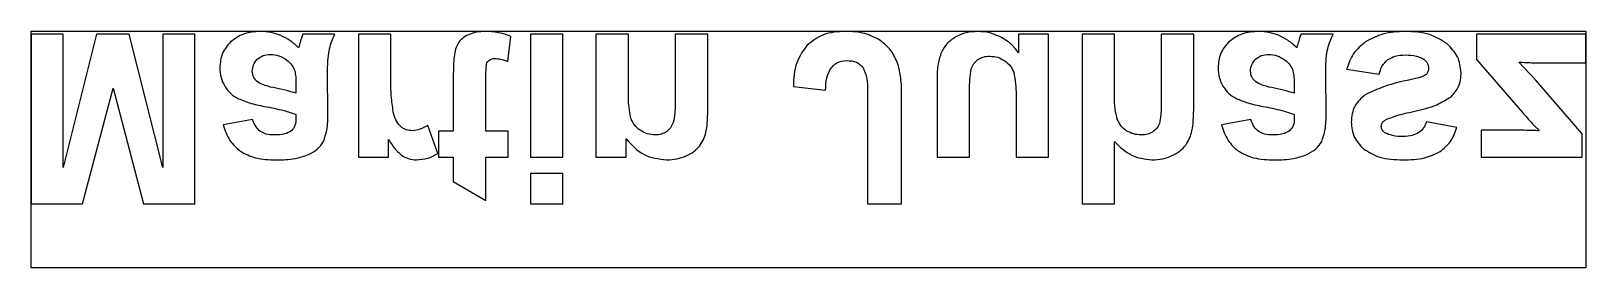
# Model space of a CAD drawing. Header units: millimetres. Extents: x 0 to 132, y -20 to 0.
import ezdxf

# ---------------------------------------------------------------- set-up
doc = ezdxf.new("R2010")
doc.units = ezdxf.units.MM
doc.layers.get('0').update_dxf_attribs({"linetype": 'CONTINUOUS'})

msp = doc.modelspace()

# ---------------------------------------------------------------- linework, layer by layer
for p, q in [((0.01, -0.26), (0.01, -14.58)), ((2.7, -0.26), (0.01, -0.26)), ((5.53, -0.26), (2.7, -11.53)), ((2.7, -11.53), (2.7, -0.26)), ((8.31, -0.26), (5.53, -0.26)), ((11.15, -11.53), (8.31, -0.26)), ((13.84, -0.26), (11.15, -0.26)), ((11.15, -0.26), (11.15, -11.53)), ((13.84, -14.58), (13.84, -0.26)), ((25.7, -0.26), (22.99, -0.26)), ((30.44, -0.26), (27.7, -0.26)), ((27.7, -0.26), (27.7, -10.64)), ((30.44, -3.47), (30.44, -0.26)), ((40.34, -2.57), (40.58, -0.44)), ((42.26, -0.26), (42.26, -10.64)), ((45, -0.26), (42.26, -0.26)), ((45, -10.64), (45, -0.26)), ((50.54, -0.26), (47.79, -0.26)), ((47.79, -0.26), (47.79, -10.64)), ((50.54, -4.96), (50.54, -0.26)), ((57.25, -0.26), (54.5, -0.26)), ((54.5, -0.26), (54.5, -5.56)), ((57.25, -6.71), (57.25, -0.26)), ((83.54, -0.26), (83.54, -1.82)), ((86.08, -0.26), (83.54, -0.26)), ((86.08, -10.64), (86.08, -0.26)), ((91.66, -0.26), (88.92, -0.26)), ((88.92, -0.26), (88.92, -14.58)), ((91.66, -5.46), (91.66, -0.26)), ((98.36, -0.26), (95.62, -0.26)), ((95.62, -0.26), (95.62, -5.74)), ((98.36, -6.35), (98.36, -0.26)), ((110.16, -0.26), (107.44, -0.26)), ((122.29, -0.26), (122.29, -2.4)), ((131.54, -0.26), (122.29, -0.26)), ((131.54, -2.68), (131.54, -0.26)), ((122.29, -2.4), (126.17, -6.87)), ((127.28, -4.12), (125.88, -2.61)), ((25.11, -6.88), (25.08, -3.67)), ((35.72, -3.93), (35.72, -8.45)), ((109.56, -6.88), (109.53, -3.67)), ((111.3, -3.22), (114.05, -3.64)), ((127.3, -2.68), (131.54, -2.68)), ((4.34, -14.58), (6.93, -4.81)), ((6.93, -4.81), (9.5, -14.58)), ((22.41, -4.7), (22.41, -5.24)), ((38.48, -8.45), (38.48, -4.27)), ((64.49, -4.69), (67.22, -5)), ((76.65, -4.07), (76.65, -10.64)), ((106.87, -4.7), (106.87, -5.24)), ((131.24, -8.69), (127.28, -4.12)), ((70.77, -5.33), (70.77, -14.58)), ((73.65, -14.58), (73.65, -5.52)), ((79.39, -10.64), (79.39, -5.87)), ((83.34, -6.26), (83.34, -10.64)), ((18.74, -7.47), (16.25, -7.92)), ((22.41, -7.03), (22.41, -7.31)), ((103.19, -7.47), (100.7, -7.92)), ((106.87, -7.03), (106.87, -7.31)), ((120.63, -8.13), (118.05, -7.65)), ((30.24, -10.64), (30.24, -9.16)), ((34.41, -10.35), (33.56, -7.96)), ((35.72, -8.45), (34.46, -8.45)), ((34.46, -8.45), (34.46, -10.64)), ((40.35, -8.45), (38.48, -8.45)), ((40.35, -10.64), (40.35, -8.45)), ((50.34, -10.64), (50.34, -9.11)), ((126.33, -8.38), (122.67, -8.36)), ((122.67, -8.36), (122.67, -10.64)), ((131.24, -10.64), (131.24, -8.69)), ((91.66, -14.58), (91.66, -9.32)), ((27.7, -10.64), (30.24, -10.64)), ((34.46, -10.64), (35.72, -10.64)), ((35.72, -10.64), (35.72, -12.7)), ((38.48, -14.3), (38.48, -10.64)), ((38.48, -10.64), (40.35, -10.64)), ((42.26, -10.64), (45, -10.64)), ((47.79, -10.64), (50.34, -10.64)), ((76.65, -10.64), (79.39, -10.64)), ((83.34, -10.64), (86.08, -10.64)), ((122.67, -10.64), (131.24, -10.64)), ((35.72, -12.7), (38.48, -14.3)), ((42.26, -12.04), (42.26, -14.58)), ((45, -12.04), (42.26, -12.04)), ((45, -14.58), (45, -12.04)), ((0.01, -14.58), (4.34, -14.58)), ((9.5, -14.58), (13.84, -14.58)), ((42.26, -14.58), (45, -14.58)), ((70.77, -14.58), (73.65, -14.58)), ((88.92, -14.58), (91.66, -14.58))]:
    msp.add_line(p, q)
msp.add_lwpolyline([(0, 0), (131.53, 0), (131.53, -20), (0, -20)], close=True)
for points, knots in [([(16.88, -0.9), (16.62, -1.21), (16.07, -1.84), (16, -2.67), (15.97, -3.1)], [0, 0, 0, 0, 0.1200847, 0.2435738, 0.2435738, 0.2435738, 0.2435738]), ([(19.41, -0.03), (18.92, -0.06), (17.99, -0.1), (17.24, -0.65), (16.88, -0.9)], [0, 0, 0, 0, 0.1449484, 0.2724847, 0.2724847, 0.2724847, 0.2724847]), ([(21.12, -0.37), (20.85, -0.27), (20.3, -0.07), (19.71, -0.04), (19.41, -0.03)], [0, 0, 0, 0, 0.0866428, 0.1751908, 0.1751908, 0.1751908, 0.1751908]), ([(22.63, -1.4), (22.39, -1.19), (21.94, -0.77), (21.39, -0.5), (21.12, -0.37)], [0, 0, 0, 0, 0.0941855, 0.1828018, 0.1828018, 0.1828018, 0.1828018]), ([(22.72, -1.07), (22.71, -1.14), (22.68, -1.25), (22.64, -1.36), (22.63, -1.4)], [0, 0, 0, 0, 0.02109381, 0.0336783, 0.0336783, 0.0336783, 0.0336783]), ([(22.99, -0.26), (22.95, -0.38), (22.85, -0.64), (22.77, -0.92), (22.72, -1.07)], [0, 0, 0, 0, 0.03598239, 0.08525405, 0.08525405, 0.08525405, 0.08525405]), ([(25.21, -1.65), (25.26, -1.43), (25.39, -0.95), (25.59, -0.5), (25.7, -0.26)], [0, 0, 0, 0, 0.0696195, 0.147615, 0.147615, 0.147615, 0.147615]), ([(36.19, -0.92), (36.11, -1.07), (35.92, -1.41), (35.85, -1.79), (35.81, -1.99)], [0, 0, 0, 0, 0.0522991, 0.1146506, 0.1146506, 0.1146506, 0.1146506]), ([(37.07, -0.27), (36.89, -0.36), (36.55, -0.52), (36.31, -0.79), (36.19, -0.92)], [0, 0, 0, 0, 0.0592352, 0.1099906, 0.1099906, 0.1099906, 0.1099906]), ([(38.41, -0.03), (38.17, -0.04), (37.71, -0.05), (37.28, -0.2), (37.07, -0.27)], [0, 0, 0, 0, 0.0708201, 0.1366503, 0.1366503, 0.1366503, 0.1366503]), ([(40.58, -0.44), (40.24, -0.32), (39.54, -0.07), (38.79, -0.04), (38.41, -0.03)], [0, 0, 0, 0, 0.1065863, 0.2217897, 0.2217897, 0.2217897, 0.2217897]), ([(65.64, -1.2), (65.31, -1.67), (64.58, -2.71), (64.52, -3.99), (64.49, -4.69)], [0, 0, 0, 0, 0.1700427, 0.3740614, 0.3740614, 0.3740614, 0.3740614]), ([(68.91, -0.02), (68.26, -0.05), (67.04, -0.12), (66.09, -0.86), (65.64, -1.2)], [0, 0, 0, 0, 0.1898129, 0.3543848, 0.3543848, 0.3543848, 0.3543848]), ([(71.82, -0.77), (71.4, -0.55), (70.49, -0.08), (69.46, -0.04), (68.91, -0.02)], [0, 0, 0, 0, 0.139809, 0.3039749, 0.3039749, 0.3039749, 0.3039749]), ([(73.34, -2.78), (73.17, -2.39), (72.83, -1.59), (72.16, -1.05), (71.82, -0.77)], [0, 0, 0, 0, 0.12733, 0.2558158, 0.2558158, 0.2558158, 0.2558158]), ([(78.22, -0.49), (77.97, -0.66), (77.46, -0.99), (77.17, -1.52), (77.02, -1.78)], [0, 0, 0, 0, 0.0903403, 0.1786386, 0.1786386, 0.1786386, 0.1786386]), ([(80.1, -0.03), (79.76, -0.05), (79.11, -0.08), (78.51, -0.35), (78.22, -0.49)], [0, 0, 0, 0, 0.0997831, 0.1946294, 0.1946294, 0.1946294, 0.1946294]), ([(82.04, -0.51), (81.73, -0.37), (81.11, -0.09), (80.44, -0.05), (80.1, -0.03)], [0, 0, 0, 0, 0.1010689, 0.2016365, 0.2016365, 0.2016365, 0.2016365]), ([(83.54, -1.82), (83.33, -1.55), (82.92, -1.02), (82.33, -0.68), (82.04, -0.51)], [0, 0, 0, 0, 0.0991034, 0.2002003, 0.2002003, 0.2002003, 0.2002003]), ([(101.34, -0.9), (101.07, -1.21), (100.53, -1.84), (100.46, -2.67), (100.42, -3.1)], [0, 0, 0, 0, 0.1200847, 0.2435738, 0.2435738, 0.2435738, 0.2435738]), ([(103.87, -0.03), (103.37, -0.06), (102.44, -0.1), (101.69, -0.65), (101.34, -0.9)], [0, 0, 0, 0, 0.1449484, 0.2724847, 0.2724847, 0.2724847, 0.2724847]), ([(105.58, -0.37), (105.3, -0.27), (104.75, -0.07), (104.16, -0.04), (103.87, -0.03)], [0, 0, 0, 0, 0.0866428, 0.1751908, 0.1751908, 0.1751908, 0.1751908]), ([(107.08, -1.4), (106.85, -1.19), (106.39, -0.77), (105.84, -0.5), (105.58, -0.37)], [0, 0, 0, 0, 0.0941855, 0.1828018, 0.1828018, 0.1828018, 0.1828018]), ([(107.18, -1.07), (107.16, -1.14), (107.13, -1.25), (107.09, -1.36), (107.08, -1.4)], [0, 0, 0, 0, 0.02109381, 0.0336783, 0.0336783, 0.0336783, 0.0336783]), ([(107.44, -0.26), (107.4, -0.38), (107.3, -0.64), (107.22, -0.92), (107.18, -1.07)], [0, 0, 0, 0, 0.03598239, 0.08525405, 0.08525405, 0.08525405, 0.08525405]), ([(109.66, -1.65), (109.72, -1.43), (109.84, -0.95), (110.05, -0.5), (110.16, -0.26)], [0, 0, 0, 0, 0.0696195, 0.147615, 0.147615, 0.147615, 0.147615]), ([(112.91, -0.89), (112.54, -1.2), (111.78, -1.83), (111.46, -2.76), (111.3, -3.22)], [0, 0, 0, 0, 0.1436315, 0.2884235, 0.2884235, 0.2884235, 0.2884235]), ([(116.27, -0.03), (115.62, -0.05), (114.44, -0.09), (113.39, -0.64), (112.91, -0.89)], [0, 0, 0, 0, 0.1911526, 0.3507429, 0.3507429, 0.3507429, 0.3507429]), ([(119.8, -1.06), (119.32, -0.76), (118.24, -0.09), (116.97, -0.05), (116.27, -0.03)], [0, 0, 0, 0, 0.1665265, 0.3729583, 0.3729583, 0.3729583, 0.3729583]), ([(120.99, -3.51), (120.93, -3.04), (120.82, -2.09), (120.14, -1.41), (119.8, -1.06)], [0, 0, 0, 0, 0.1358732, 0.27958, 0.27958, 0.27958, 0.27958]), ([(18.71, -3.38), (18.73, -3.19), (18.77, -2.82), (19.02, -2.53), (19.14, -2.38)], [0, 0, 0, 0, 0.0547746, 0.1108569, 0.1108569, 0.1108569, 0.1108569]), ([(19.14, -2.38), (19.3, -2.26), (19.62, -2.01), (20.03, -1.98), (20.23, -1.96)], [0, 0, 0, 0, 0.0581039, 0.1195542, 0.1195542, 0.1195542, 0.1195542]), ([(20.23, -1.96), (20.48, -1.99), (20.99, -2.03), (21.43, -2.31), (21.65, -2.45)], [0, 0, 0, 0, 0.0735301, 0.1517272, 0.1517272, 0.1517272, 0.1517272]), ([(21.65, -2.45), (21.8, -2.58), (22.1, -2.83), (22.24, -3.19), (22.3, -3.36)], [0, 0, 0, 0, 0.0583501, 0.1134902, 0.1134902, 0.1134902, 0.1134902]), ([(25.08, -3.67), (25.08, -3.28), (25.08, -2.6), (25.17, -1.93), (25.21, -1.65)], [0, 0, 0, 0, 0.1189388, 0.2027335, 0.2027335, 0.2027335, 0.2027335]), ([(35.81, -1.99), (35.79, -2.23), (35.72, -2.88), (35.72, -3.52), (35.72, -3.93)], [0, 0, 0, 0, 0.0725656, 0.1936793, 0.1936793, 0.1936793, 0.1936793]), ([(38.53, -2.78), (38.55, -2.72), (38.6, -2.58), (38.71, -2.49), (38.77, -2.44)], [0, 0, 0, 0, 0.02085653, 0.04260835, 0.04260835, 0.04260835, 0.04260835]), ([(38.77, -2.44), (38.84, -2.4), (38.98, -2.32), (39.15, -2.31), (39.24, -2.31)], [0, 0, 0, 0, 0.0238059, 0.04942555, 0.04942555, 0.04942555, 0.04942555]), ([(39.24, -2.31), (39.4, -2.32), (39.77, -2.36), (40.13, -2.49), (40.34, -2.57)], [0, 0, 0, 0, 0.0470945, 0.1138132, 0.1138132, 0.1138132, 0.1138132]), ([(67.58, -3.26), (67.76, -3.04), (68.12, -2.58), (68.71, -2.52), (69, -2.49)], [0, 0, 0, 0, 0.0826959, 0.1683907, 0.1683907, 0.1683907, 0.1683907]), ([(69, -2.49), (69.29, -2.5), (69.82, -2.52), (70.2, -2.88), (70.37, -3.04)], [0, 0, 0, 0, 0.0836444, 0.1516138, 0.1516138, 0.1516138, 0.1516138]), ([(77.02, -1.78), (76.91, -2.1), (76.67, -2.85), (76.66, -3.63), (76.65, -4.07)], [0, 0, 0, 0, 0.1027194, 0.2336637, 0.2336637, 0.2336637, 0.2336637]), ([(79.54, -3.18), (79.6, -3.03), (79.73, -2.72), (79.97, -2.51), (80.1, -2.4)], [0, 0, 0, 0, 0.04902366, 0.09718871, 0.09718871, 0.09718871, 0.09718871]), ([(80.1, -2.4), (80.25, -2.32), (80.56, -2.14), (80.92, -2.13), (81.11, -2.12)], [0, 0, 0, 0, 0.0501321, 0.1067291, 0.1067291, 0.1067291, 0.1067291]), ([(81.11, -2.12), (81.34, -2.13), (81.79, -2.16), (82.18, -2.39), (82.37, -2.5)], [0, 0, 0, 0, 0.0673271, 0.1331717, 0.1331717, 0.1331717, 0.1331717]), ([(82.37, -2.5), (82.54, -2.63), (82.87, -2.89), (83.05, -3.27), (83.13, -3.46)], [0, 0, 0, 0, 0.0639201, 0.1238197, 0.1238197, 0.1238197, 0.1238197]), ([(103.16, -3.38), (103.18, -3.19), (103.22, -2.82), (103.47, -2.53), (103.59, -2.38)], [0, 0, 0, 0, 0.0547746, 0.1108569, 0.1108569, 0.1108569, 0.1108569]), ([(103.59, -2.38), (103.75, -2.26), (104.07, -2.01), (104.48, -1.98), (104.69, -1.96)], [0, 0, 0, 0, 0.0581039, 0.1195542, 0.1195542, 0.1195542, 0.1195542]), ([(104.69, -1.96), (104.94, -1.99), (105.45, -2.03), (105.88, -2.31), (106.1, -2.45)], [0, 0, 0, 0, 0.0735301, 0.1517272, 0.1517272, 0.1517272, 0.1517272]), ([(106.1, -2.45), (106.25, -2.58), (106.55, -2.83), (106.69, -3.19), (106.76, -3.36)], [0, 0, 0, 0, 0.0583501, 0.1134902, 0.1134902, 0.1134902, 0.1134902]), ([(109.53, -3.67), (109.53, -3.28), (109.53, -2.6), (109.62, -1.93), (109.66, -1.65)], [0, 0, 0, 0, 0.1189388, 0.2027335, 0.2027335, 0.2027335, 0.2027335]), ([(114.05, -3.64), (114.12, -3.4), (114.25, -2.93), (114.6, -2.58), (114.77, -2.42)], [0, 0, 0, 0, 0.0754082, 0.1435974, 0.1435974, 0.1435974, 0.1435974]), ([(114.77, -2.42), (114.98, -2.3), (115.44, -2.04), (115.98, -2.02), (116.27, -2.01)], [0, 0, 0, 0, 0.0714177, 0.1579648, 0.1579648, 0.1579648, 0.1579648]), ([(116.27, -2.01), (116.59, -2.02), (117.15, -2.03), (117.65, -2.29), (117.87, -2.4)], [0, 0, 0, 0, 0.0937716, 0.1668003, 0.1668003, 0.1668003, 0.1668003]), ([(117.87, -2.4), (117.98, -2.5), (118.19, -2.7), (118.22, -2.99), (118.23, -3.14)], [0, 0, 0, 0, 0.04191973, 0.08415677, 0.08415677, 0.08415677, 0.08415677]), ([(125.88, -2.61), (126.19, -2.63), (126.66, -2.66), (127.13, -2.67), (127.3, -2.68)], [0, 0, 0, 0, 0.0926712, 0.1417732, 0.1417732, 0.1417732, 0.1417732]), ([(15.97, -3.1), (15.98, -3.38), (16.01, -3.93), (16.26, -4.42), (16.39, -4.66)], [0, 0, 0, 0, 0.083669, 0.1633954, 0.1633954, 0.1633954, 0.1633954]), ([(19.25, -4.35), (19.09, -4.21), (18.79, -3.96), (18.74, -3.57), (18.71, -3.38)], [0, 0, 0, 0, 0.059077, 0.1142041, 0.1142041, 0.1142041, 0.1142041]), ([(22.3, -3.36), (22.34, -3.53), (22.42, -3.97), (22.41, -4.42), (22.41, -4.7)], [0, 0, 0, 0, 0.0516575, 0.1344648, 0.1344648, 0.1344648, 0.1344648]), ([(30.66, -6.94), (30.6, -6.52), (30.43, -5.37), (30.43, -4.2), (30.44, -3.47)], [0, 0, 0, 0, 0.1295182, 0.3488283, 0.3488283, 0.3488283, 0.3488283]), ([(38.48, -4.27), (38.47, -3.93), (38.47, -3.44), (38.51, -2.94), (38.53, -2.78)], [0, 0, 0, 0, 0.1005933, 0.1485848, 0.1485848, 0.1485848, 0.1485848]), ([(67.22, -5), (67.23, -4.65), (67.26, -4.04), (67.48, -3.49), (67.58, -3.26)], [0, 0, 0, 0, 0.1056057, 0.1787359, 0.1787359, 0.1787359, 0.1787359]), ([(70.37, -3.04), (70.49, -3.32), (70.79, -4.05), (70.78, -4.84), (70.77, -5.33)], [0, 0, 0, 0, 0.0903419, 0.2349758, 0.2349758, 0.2349758, 0.2349758]), ([(73.65, -5.52), (73.65, -4.99), (73.64, -4.07), (73.43, -3.17), (73.34, -2.78)], [0, 0, 0, 0, 0.1574205, 0.2759714, 0.2759714, 0.2759714, 0.2759714]), ([(79.39, -5.87), (79.39, -5.28), (79.38, -4.38), (79.5, -3.49), (79.54, -3.18)], [0, 0, 0, 0, 0.1765517, 0.269246, 0.269246, 0.269246, 0.269246]), ([(83.13, -3.46), (83.19, -3.79), (83.36, -4.71), (83.35, -5.65), (83.34, -6.26)], [0, 0, 0, 0, 0.1000661, 0.281535, 0.281535, 0.281535, 0.281535]), ([(100.42, -3.1), (100.44, -3.38), (100.47, -3.93), (100.72, -4.42), (100.84, -4.66)], [0, 0, 0, 0, 0.083669, 0.1633954, 0.1633954, 0.1633954, 0.1633954]), ([(103.7, -4.35), (103.54, -4.21), (103.24, -3.96), (103.19, -3.57), (103.16, -3.38)], [0, 0, 0, 0, 0.059077, 0.1142041, 0.1142041, 0.1142041, 0.1142041]), ([(106.76, -3.36), (106.79, -3.53), (106.87, -3.97), (106.87, -4.42), (106.87, -4.7)], [0, 0, 0, 0, 0.0516575, 0.1344648, 0.1344648, 0.1344648, 0.1344648]), ([(118.04, -3.65), (117.93, -3.72), (117.65, -3.9), (117.32, -3.97), (117.12, -4.01)], [0, 0, 0, 0, 0.03815552, 0.09925948, 0.09925948, 0.09925948, 0.09925948]), ([(118.23, -3.14), (118.23, -3.23), (118.21, -3.43), (118.09, -3.58), (118.04, -3.65)], [0, 0, 0, 0, 0.02897878, 0.05641067, 0.05641067, 0.05641067, 0.05641067]), ([(120.13, -5.55), (120.38, -5.27), (120.9, -4.69), (120.96, -3.91), (120.99, -3.51)], [0, 0, 0, 0, 0.1087939, 0.2272142, 0.2272142, 0.2272142, 0.2272142]), ([(16.39, -4.66), (16.54, -4.88), (16.85, -5.32), (17.32, -5.58), (17.56, -5.71)], [0, 0, 0, 0, 0.0790865, 0.1593935, 0.1593935, 0.1593935, 0.1593935]), ([(20.74, -4.82), (20.42, -4.76), (19.91, -4.65), (19.43, -4.43), (19.25, -4.35)], [0, 0, 0, 0, 0.0975249, 0.1573439, 0.1573439, 0.1573439, 0.1573439]), ([(22.41, -5.24), (22.19, -5.18), (21.63, -5.02), (21.07, -4.9), (20.74, -4.82)], [0, 0, 0, 0, 0.0707932, 0.1722435, 0.1722435, 0.1722435, 0.1722435]), ([(50.74, -7.34), (50.68, -7.04), (50.53, -6.25), (50.53, -5.45), (50.54, -4.96)], [0, 0, 0, 0, 0.0930765, 0.2396506, 0.2396506, 0.2396506, 0.2396506]), ([(100.84, -4.66), (100.99, -4.88), (101.31, -5.32), (101.78, -5.58), (102.01, -5.71)], [0, 0, 0, 0, 0.0790865, 0.1593935, 0.1593935, 0.1593935, 0.1593935]), ([(105.2, -4.82), (104.88, -4.76), (104.36, -4.65), (103.88, -4.43), (103.7, -4.35)], [0, 0, 0, 0, 0.0975249, 0.1573439, 0.1573439, 0.1573439, 0.1573439]), ([(106.87, -5.24), (106.64, -5.18), (106.09, -5.02), (105.53, -4.9), (105.2, -4.82)], [0, 0, 0, 0, 0.0707932, 0.1722435, 0.1722435, 0.1722435, 0.1722435]), ([(117.12, -4.01), (116.2, -4.21), (114.75, -4.51), (113.4, -5.13), (112.91, -5.35)], [0, 0, 0, 0, 0.2801443, 0.4428032, 0.4428032, 0.4428032, 0.4428032]), ([(17.56, -5.71), (17.87, -5.84), (18.57, -6.12), (19.32, -6.27), (19.75, -6.36)], [0, 0, 0, 0, 0.0990393, 0.2284891, 0.2284891, 0.2284891, 0.2284891]), ([(19.75, -6.36), (20.29, -6.46), (21.2, -6.63), (22.07, -6.92), (22.41, -7.03)], [0, 0, 0, 0, 0.1665422, 0.275264, 0.275264, 0.275264, 0.275264]), ([(54.5, -5.56), (54.51, -6.02), (54.51, -6.75), (54.38, -7.46), (54.33, -7.73)], [0, 0, 0, 0, 0.1382535, 0.2179645, 0.2179645, 0.2179645, 0.2179645]), ([(91.9, -7.43), (91.83, -7.16), (91.67, -6.51), (91.66, -5.84), (91.66, -5.46)], [0, 0, 0, 0, 0.0845266, 0.1994349, 0.1994349, 0.1994349, 0.1994349]), ([(95.62, -5.74), (95.62, -6.19), (95.63, -6.88), (95.5, -7.57), (95.46, -7.81)], [0, 0, 0, 0, 0.133358, 0.208014, 0.208014, 0.208014, 0.208014]), ([(98.21, -8.41), (98.26, -8.13), (98.36, -7.44), (98.36, -6.75), (98.36, -6.35)], [0, 0, 0, 0, 0.0854262, 0.2068193, 0.2068193, 0.2068193, 0.2068193]), ([(102.01, -5.71), (102.32, -5.84), (103.03, -6.12), (103.78, -6.27), (104.2, -6.36)], [0, 0, 0, 0, 0.0990393, 0.2284891, 0.2284891, 0.2284891, 0.2284891]), ([(104.2, -6.36), (104.75, -6.46), (105.65, -6.63), (106.52, -6.92), (106.87, -7.03)], [0, 0, 0, 0, 0.1665422, 0.275264, 0.275264, 0.275264, 0.275264]), ([(112.91, -5.35), (112.55, -5.66), (111.83, -6.27), (111.73, -7.22), (111.68, -7.69)], [0, 0, 0, 0, 0.1363269, 0.2728932, 0.2728932, 0.2728932, 0.2728932]), ([(117.06, -6.77), (117.7, -6.62), (118.79, -6.37), (119.73, -5.79), (120.13, -5.55)], [0, 0, 0, 0, 0.1945825, 0.3319522, 0.3319522, 0.3319522, 0.3319522]), ([(19.4, -8.48), (19.27, -8.35), (18.97, -8.07), (18.82, -7.69), (18.74, -7.47)], [0, 0, 0, 0, 0.0540566, 0.1219791, 0.1219791, 0.1219791, 0.1219791]), ([(22.41, -7.31), (22.41, -7.54), (22.39, -7.96), (22.14, -8.29), (22.02, -8.43)], [0, 0, 0, 0, 0.0683284, 0.1217551, 0.1217551, 0.1217551, 0.1217551]), ([(24.74, -9.33), (24.84, -9.01), (25.11, -8.22), (25.11, -7.38), (25.11, -6.88)], [0, 0, 0, 0, 0.0984964, 0.2494166, 0.2494166, 0.2494166, 0.2494166]), ([(31.3, -8.09), (31.17, -7.95), (30.87, -7.62), (30.74, -7.19), (30.66, -6.94)], [0, 0, 0, 0, 0.0569272, 0.132231, 0.132231, 0.132231, 0.132231]), ([(51.52, -8.38), (51.35, -8.24), (51, -7.96), (50.83, -7.55), (50.74, -7.34)], [0, 0, 0, 0, 0.0659686, 0.1314875, 0.1314875, 0.1314875, 0.1314875]), ([(54.33, -7.73), (54.26, -7.88), (54.13, -8.18), (53.87, -8.39), (53.75, -8.5)], [0, 0, 0, 0, 0.04990631, 0.09756441, 0.09756441, 0.09756441, 0.09756441]), ([(57.09, -8.56), (57.14, -8.29), (57.24, -7.68), (57.24, -7.06), (57.25, -6.71)], [0, 0, 0, 0, 0.0792405, 0.1855135, 0.1855135, 0.1855135, 0.1855135]), ([(92.7, -8.44), (92.53, -8.31), (92.18, -8.04), (92, -7.64), (91.9, -7.43)], [0, 0, 0, 0, 0.0625886, 0.1297916, 0.1297916, 0.1297916, 0.1297916]), ([(95.46, -7.81), (95.4, -7.95), (95.27, -8.23), (95.03, -8.41), (94.9, -8.51)], [0, 0, 0, 0, 0.04491259, 0.09022682, 0.09022682, 0.09022682, 0.09022682]), ([(103.86, -8.48), (103.72, -8.35), (103.42, -8.07), (103.28, -7.69), (103.19, -7.47)], [0, 0, 0, 0, 0.0540566, 0.1219791, 0.1219791, 0.1219791, 0.1219791]), ([(106.87, -7.31), (106.86, -7.54), (106.85, -7.96), (106.59, -8.29), (106.47, -8.43)], [0, 0, 0, 0, 0.0683284, 0.1217551, 0.1217551, 0.1217551, 0.1217551]), ([(109.19, -9.33), (109.3, -9.01), (109.57, -8.22), (109.56, -7.38), (109.56, -6.88)], [0, 0, 0, 0, 0.0984964, 0.2494166, 0.2494166, 0.2494166, 0.2494166]), ([(111.68, -7.69), (111.73, -8.12), (111.82, -9), (112.43, -9.63), (112.74, -9.95)], [0, 0, 0, 0, 0.1268463, 0.256799, 0.256799, 0.256799, 0.256799]), ([(114.23, -8.04), (114.24, -7.94), (114.27, -7.74), (114.42, -7.61), (114.5, -7.54)], [0, 0, 0, 0, 0.0279485, 0.05854411, 0.05854411, 0.05854411, 0.05854411]), ([(114.5, -7.54), (114.78, -7.42), (115.6, -7.07), (116.47, -6.89), (117.06, -6.77)], [0, 0, 0, 0, 0.0888581, 0.2677419, 0.2677419, 0.2677419, 0.2677419]), ([(118.05, -7.65), (117.98, -7.84), (117.85, -8.2), (117.56, -8.45), (117.41, -8.57)], [0, 0, 0, 0, 0.0586761, 0.1142641, 0.1142641, 0.1142641, 0.1142641]), ([(126.17, -6.87), (126.45, -7.18), (126.91, -7.71), (127.39, -8.21), (127.59, -8.42)], [0, 0, 0, 0, 0.1251968, 0.2101668, 0.2101668, 0.2101668, 0.2101668]), ([(16.25, -7.92), (16.4, -8.38), (16.69, -9.25), (17.38, -9.86), (17.7, -10.15)], [0, 0, 0, 0, 0.1427862, 0.2695372, 0.2695372, 0.2695372, 0.2695372]), ([(20.55, -8.77), (20.32, -8.76), (19.92, -8.75), (19.56, -8.56), (19.4, -8.48)], [0, 0, 0, 0, 0.0655957, 0.1193627, 0.1193627, 0.1193627, 0.1193627]), ([(22.02, -8.43), (21.84, -8.53), (21.38, -8.77), (20.86, -8.77), (20.55, -8.77)], [0, 0, 0, 0, 0.0619492, 0.1534137, 0.1534137, 0.1534137, 0.1534137]), ([(30.24, -9.16), (30.44, -9.46), (30.76, -9.98), (31.22, -10.37), (31.42, -10.54)], [0, 0, 0, 0, 0.1065698, 0.1817227, 0.1817227, 0.1817227, 0.1817227]), ([(32.28, -8.41), (32.09, -8.4), (31.74, -8.37), (31.44, -8.18), (31.3, -8.09)], [0, 0, 0, 0, 0.053829, 0.1044109, 0.1044109, 0.1044109, 0.1044109]), ([(33.56, -7.96), (33.35, -8.09), (32.95, -8.33), (32.49, -8.38), (32.28, -8.41)], [0, 0, 0, 0, 0.0748999, 0.1379203, 0.1379203, 0.1379203, 0.1379203]), ([(50.34, -9.11), (50.82, -9.62), (51.74, -10.63), (53.1, -10.79), (53.76, -10.87)], [0, 0, 0, 0, 0.2022074, 0.3957393, 0.3957393, 0.3957393, 0.3957393]), ([(52.8, -8.77), (52.57, -8.75), (52.12, -8.72), (51.72, -8.49), (51.52, -8.38)], [0, 0, 0, 0, 0.0683284, 0.1353711, 0.1353711, 0.1353711, 0.1353711]), ([(53.75, -8.5), (53.61, -8.58), (53.32, -8.74), (52.98, -8.76), (52.8, -8.77)], [0, 0, 0, 0, 0.04783225, 0.09979751, 0.09979751, 0.09979751, 0.09979751]), ([(56.55, -9.71), (56.67, -9.53), (56.92, -9.18), (57.03, -8.76), (57.09, -8.56)], [0, 0, 0, 0, 0.0634338, 0.1279004, 0.1279004, 0.1279004, 0.1279004]), ([(93.92, -8.77), (93.7, -8.76), (93.27, -8.73), (92.88, -8.53), (92.7, -8.44)], [0, 0, 0, 0, 0.0652276, 0.1277719, 0.1277719, 0.1277719, 0.1277719]), ([(94.9, -8.51), (94.76, -8.58), (94.45, -8.75), (94.1, -8.76), (93.92, -8.77)], [0, 0, 0, 0, 0.0484125, 0.1032535, 0.1032535, 0.1032535, 0.1032535]), ([(97.69, -9.62), (97.81, -9.43), (98.05, -9.06), (98.16, -8.62), (98.21, -8.41)], [0, 0, 0, 0, 0.0662571, 0.1328157, 0.1328157, 0.1328157, 0.1328157]), ([(100.7, -7.92), (100.86, -8.38), (101.15, -9.25), (101.83, -9.86), (102.15, -10.15)], [0, 0, 0, 0, 0.1427862, 0.2695372, 0.2695372, 0.2695372, 0.2695372]), ([(105, -8.77), (104.78, -8.76), (104.37, -8.75), (104.02, -8.56), (103.86, -8.48)], [0, 0, 0, 0, 0.0655957, 0.1193627, 0.1193627, 0.1193627, 0.1193627]), ([(106.47, -8.43), (106.29, -8.53), (105.83, -8.77), (105.31, -8.77), (105, -8.77)], [0, 0, 0, 0, 0.0619492, 0.1534137, 0.1534137, 0.1534137, 0.1534137]), ([(114.54, -8.59), (114.45, -8.52), (114.27, -8.37), (114.24, -8.15), (114.23, -8.04)], [0, 0, 0, 0, 0.03401975, 0.06599472, 0.06599472, 0.06599472, 0.06599472]), ([(116.09, -8.9), (115.78, -8.9), (115.24, -8.89), (114.75, -8.68), (114.54, -8.59)], [0, 0, 0, 0, 0.093325, 0.1595919, 0.1595919, 0.1595919, 0.1595919]), ([(117.41, -8.57), (117.23, -8.67), (116.82, -8.88), (116.35, -8.89), (116.09, -8.9)], [0, 0, 0, 0, 0.060909, 0.137263, 0.137263, 0.137263, 0.137263]), ([(119.21, -10.18), (119.53, -9.91), (120.19, -9.36), (120.48, -8.55), (120.63, -8.13)], [0, 0, 0, 0, 0.1225742, 0.253871, 0.253871, 0.253871, 0.253871]), ([(127.59, -8.42), (127.4, -8.41), (126.98, -8.39), (126.56, -8.38), (126.33, -8.38)], [0, 0, 0, 0, 0.0554737, 0.1260455, 0.1260455, 0.1260455, 0.1260455]), ([(17.7, -10.15), (18.11, -10.36), (19.07, -10.84), (20.14, -10.86), (20.74, -10.87)], [0, 0, 0, 0, 0.1384878, 0.3166522, 0.3166522, 0.3166522, 0.3166522]), ([(20.74, -10.87), (21.28, -10.87), (22.22, -10.86), (23.1, -10.56), (23.48, -10.43)], [0, 0, 0, 0, 0.1605326, 0.2785112, 0.2785112, 0.2785112, 0.2785112]), ([(23.48, -10.43), (23.75, -10.29), (24.26, -10.02), (24.58, -9.55), (24.74, -9.33)], [0, 0, 0, 0, 0.0908157, 0.1696282, 0.1696282, 0.1696282, 0.1696282]), ([(32.61, -10.87), (32.92, -10.85), (33.56, -10.8), (34.12, -10.5), (34.41, -10.35)], [0, 0, 0, 0, 0.0929461, 0.1896979, 0.1896979, 0.1896979, 0.1896979]), ([(55.42, -10.54), (55.65, -10.43), (56.08, -10.22), (56.4, -9.87), (56.55, -9.71)], [0, 0, 0, 0, 0.0755263, 0.1416506, 0.1416506, 0.1416506, 0.1416506]), ([(91.66, -9.32), (92.12, -9.77), (93, -10.65), (94.23, -10.8), (94.83, -10.87)], [0, 0, 0, 0, 0.1865621, 0.3625281, 0.3625281, 0.3625281, 0.3625281]), ([(94.83, -10.87), (95.14, -10.86), (95.73, -10.83), (96.28, -10.62), (96.54, -10.52)], [0, 0, 0, 0, 0.0905156, 0.175519, 0.175519, 0.175519, 0.175519]), ([(96.54, -10.52), (96.78, -10.4), (97.22, -10.17), (97.54, -9.8), (97.69, -9.62)], [0, 0, 0, 0, 0.0777522, 0.1466505, 0.1466505, 0.1466505, 0.1466505]), ([(102.15, -10.15), (102.57, -10.36), (103.52, -10.84), (104.59, -10.86), (105.2, -10.87)], [0, 0, 0, 0, 0.1384878, 0.3166522, 0.3166522, 0.3166522, 0.3166522]), ([(105.2, -10.87), (105.74, -10.87), (106.67, -10.86), (107.56, -10.56), (107.93, -10.43)], [0, 0, 0, 0, 0.1605326, 0.2785112, 0.2785112, 0.2785112, 0.2785112]), ([(107.93, -10.43), (108.2, -10.29), (108.71, -10.02), (109.04, -9.55), (109.19, -9.33)], [0, 0, 0, 0, 0.0908157, 0.1696282, 0.1696282, 0.1696282, 0.1696282]), ([(112.74, -9.95), (113.19, -10.22), (114.19, -10.83), (115.38, -10.85), (116.05, -10.87)], [0, 0, 0, 0, 0.1522036, 0.3478899, 0.3478899, 0.3478899, 0.3478899]), ([(116.05, -10.87), (116.68, -10.86), (117.78, -10.85), (118.78, -10.38), (119.21, -10.18)], [0, 0, 0, 0, 0.1863548, 0.3271681, 0.3271681, 0.3271681, 0.3271681]), ([(31.42, -10.54), (31.6, -10.63), (31.97, -10.83), (32.39, -10.86), (32.61, -10.87)], [0, 0, 0, 0, 0.0614265, 0.1249594, 0.1249594, 0.1249594, 0.1249594]), ([(53.76, -10.87), (54.05, -10.86), (54.62, -10.83), (55.16, -10.63), (55.42, -10.54)], [0, 0, 0, 0, 0.0873095, 0.1702383, 0.1702383, 0.1702383, 0.1702383])]:
    msp.add_open_spline(points, degree=3, knots=knots)

doc.saveas('drawing.dxf')
